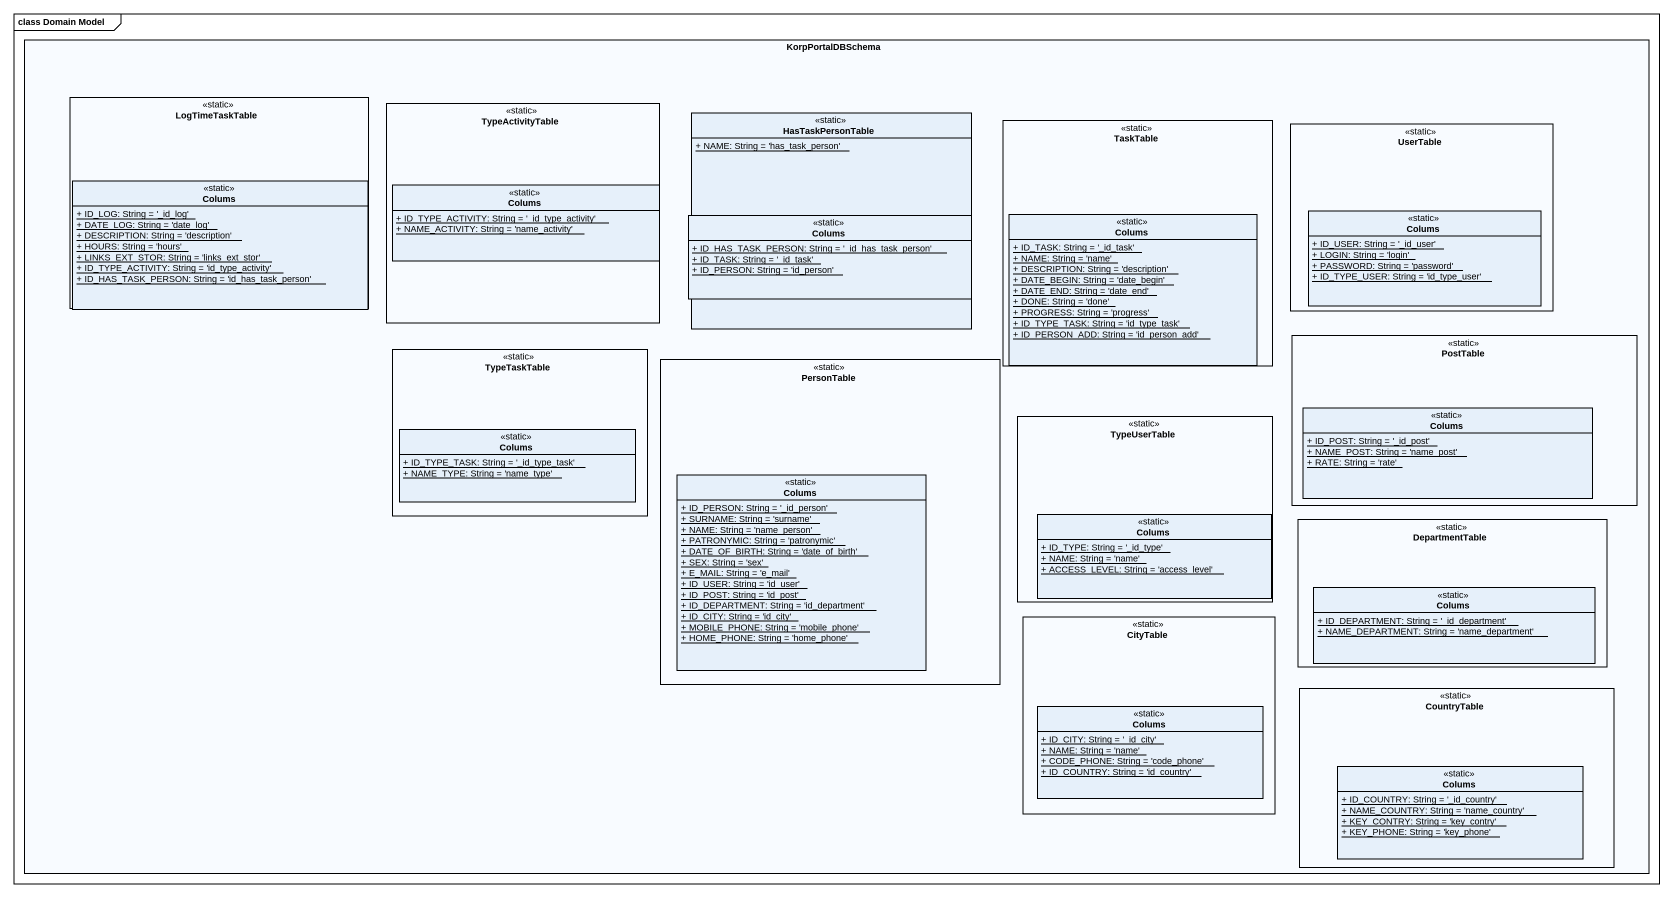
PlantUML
@startuml
mainframe class Domain Model
hide circle
hide empty members
skinparam classAttributeIconSize 0
rectangle KorpPortalDBSchema {
  rectangle LogTimeTaskTable <<static>> {
    class Colums <<static>> {
      {static} + ID_LOG: String = '_id_log'
      {static} + DATE_LOG: String = 'date_log'
      {static} + DESCRIPTION: String = 'description'
      {static} + HOURS: String = 'hours'
      {static} + LINKS_EXT_STOR: String = 'links_ext_stor'
      {static} + ID_TYPE_ACTIVITY: String = 'id_type_activity'
      {static} + ID_HAS_TASK_PERSON: String = 'id_has_task_person'
    }
  }
  rectangle TypeActivityTable <<static>> {
    class "Colums" as Colums_2 <<static>> {
      {static} + ID_TYPE_ACTIVITY: String = '_id_type_activity'
      {static} + NAME_ACTIVITY: String = 'name_activity'
    }
  }
  class HasTaskPersonTable <<static>> {
    {static} + NAME: String = 'has_task_person'
  }
  rectangle TaskTable <<static>> {
    class "Colums" as Colums_4 <<static>> {
      {static} + ID_TASK: String = '_id_task'
      {static} + NAME: String = 'name'
      {static} + DESCRIPTION: String = 'description'
      {static} + DATE_BEGIN: String = 'date_begin'
      {static} + DATE_END: String = 'date_end'
      {static} + DONE: String = 'done'
      {static} + PROGRESS: String = 'progress'
      {static} + ID_TYPE_TASK: String = 'id_type_task'
      {static} + ID_PERSON_ADD: String = 'id_person_add'
    }
  }
  rectangle UserTable <<static>> {
    class "Colums" as Colums_5 <<static>> {
      {static} + ID_USER: String = '_id_user'
      {static} + LOGIN: String = 'login'
      {static} + PASSWORD: String = 'password'
      {static} + ID_TYPE_USER: String = 'id_type_user'
    }
  }
  class "Colums" as Colums_3 <<static>> {
    {static} + ID_HAS_TASK_PERSON: String = '_id_has_task_person'
    {static} + ID_TASK: String = '_id_task'
    {static} + ID_PERSON: String = 'id_person'
  }
  rectangle PostTable <<static>> {
    class "Colums" as Colums_6 <<static>> {
      {static} + ID_POST: String = '_id_post'
      {static} + NAME_POST: String = 'name_post'
      {static} + RATE: String = 'rate'
    }
  }
  rectangle TypeTaskTable <<static>> {
    class "Colums" as Colums_7 <<static>> {
      {static} + ID_TYPE_TASK: String = '_id_type_task'
      {static} + NAME_TYPE: String = 'name_type'
    }
  }
  rectangle PersonTable <<static>> {
    class "Colums" as Colums_8 <<static>> {
      {static} + ID_PERSON: String = '_id_person'
      {static} + SURNAME: String = 'surname'
      {static} + NAME: String = 'name_person'
      {static} + PATRONYMIC: String = 'patronymic'
      {static} + DATE_OF_BIRTH: String = 'date_of_birth'
      {static} + SEX: String = 'sex'
      {static} + E_MAIL: String = 'e_mail'
      {static} + ID_USER: String = 'id_user'
      {static} + ID_POST: String = 'id_post'
      {static} + ID_DEPARTMENT: String = 'id_department'
      {static} + ID_CITY: String = 'id_city'
      {static} + MOBILE_PHONE: String = 'mobile_phone'
      {static} + HOME_PHONE: String = 'home_phone'
    }
  }
  rectangle TypeUserTable <<static>> {
    class "Colums" as Colums_9 <<static>> {
      {static} + ID_TYPE: String = '_id_type'
      {static} + NAME: String = 'name'
      {static} + ACCESS_LEVEL: String = 'access_level'
    }
  }
  rectangle DepartmentTable <<static>> {
    class "Colums" as Colums_10 <<static>> {
      {static} + ID_DEPARTMENT: String = '_id_department'
      {static} + NAME_DEPARTMENT: String = 'name_department'
    }
  }
  rectangle CityTable <<static>> {
    class "Colums" as Colums_11 <<static>> {
      {static} + ID_CITY: String = '_id_city'
      {static} + NAME: String = 'name'
      {static} + CODE_PHONE: String = 'code_phone'
      {static} + ID_COUNTRY: String = 'id_country'
    }
  }
  rectangle CountryTable <<static>> {
    class "Colums" as Colums_12 <<static>> {
      {static} + ID_COUNTRY: String = '_id_country'
      {static} + NAME_COUNTRY: String = 'name_country'
      {static} + KEY_CONTRY: String = 'key_contry'
      {static} + KEY_PHONE: String = 'key_phone'
    }
  }
}
@enduml
